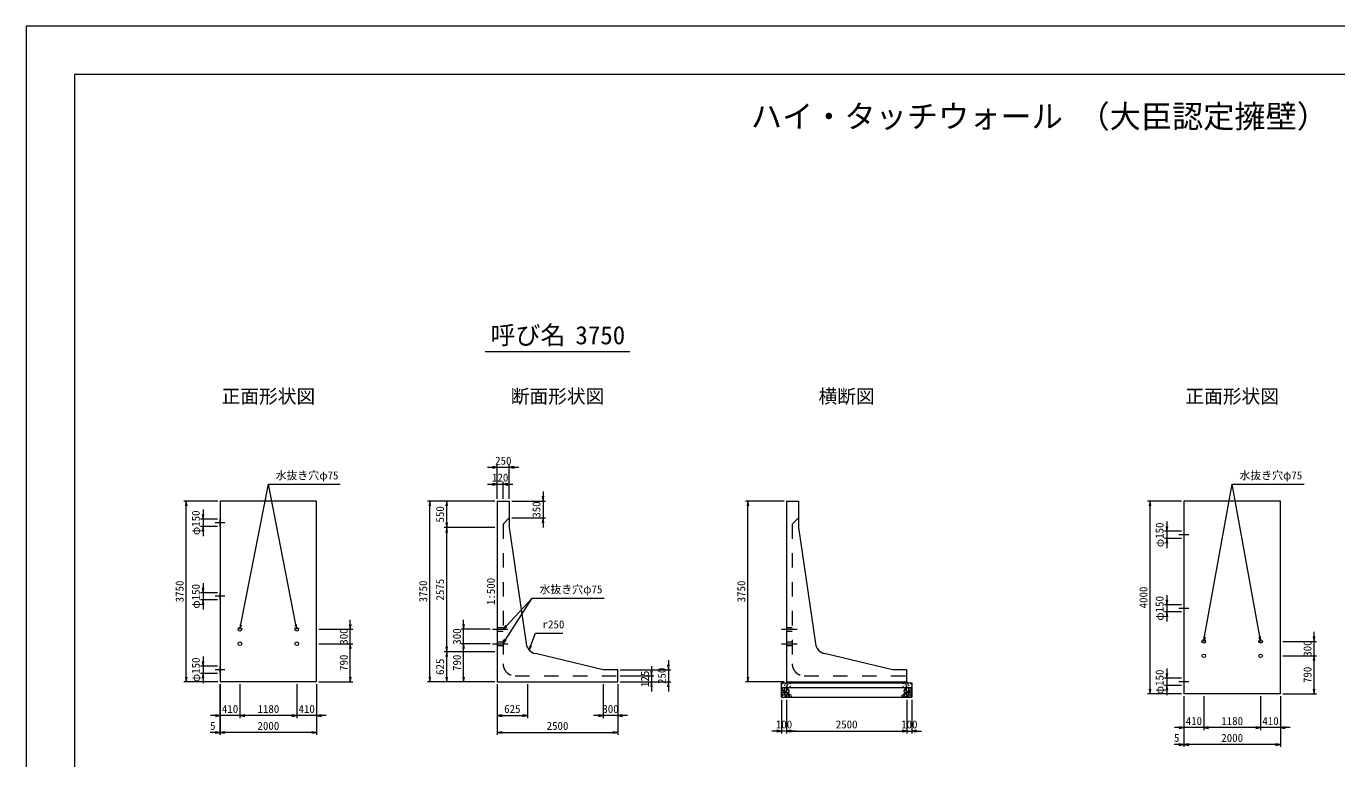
# Model space of a CAD drawing. Units: millimetres at full size. Extents: x 0 to 42050, y 0 to 29700.
# Drawn here: x 0 to 27196, y 14504 to 29700 of the extents above; entities that cross this region are included whole.
import ezdxf
from ezdxf.enums import TextEntityAlignment as Align

# ---------------------------------------------------------------- set-up
doc = ezdxf.new("R2010")
doc.units = ezdxf.units.MM
doc.header["$LTSCALE"] = 50
doc.linetypes.add('CHAIN', pattern=[18.5, 12, -1.5, 3.5, -1.5])
doc.linetypes.add('DASHED_SPACED', pattern=[12, 6, -6])
for name, color, linetype, lineweight in [('D-BMK', 2, 'CHAIN', 13), ('D-DCR-HCHn', 4, 'Continuous', 9), ('D-STR-DIM', 7, 'Continuous', 13), ('D-STR-STRn', 1, 'Continuous', 13), ('D-STR-TXT', 7, 'Continuous', 13), ('D-TTL', 2, 'Continuous', 13), ('D-TTL-TXT', 7, 'Continuous', 13)]:
    doc.layers.add(name, color=color, linetype=linetype, lineweight=lineweight)
doc.styles.add('ＭＳ ゴシック', font='')
doc.styles.get('ＭＳ ゴシック').set_extended_font_data('MS Gothic')

# ---------------------------------------------------------------- blocks, each defined once
blk = doc.blocks.new('open_arrow')
at = {"color": 0, "linetype": 'Continuous', "lineweight": -2}
blk.add_lwpolyline([(7.5, 1.25), (0, 0), (7.5, -1.25)], dxfattribs=at)

msp = doc.modelspace()

# ---------------------------------------------------------------- linework, layer by layer
at = {"layer": 'D-BMK'}
for p, q in [((4125, 19400), (3920, 19400)), ((24125, 19150), (23920, 19150)), ((4125, 17875), (3920, 17875)), ((24125, 17625), (23920, 17625)), ((9675, 17190), (9995, 17190)), ((15675, 17190), (15995, 17190)), ((9675, 16890), (9995, 16890)), ((15675, 16890), (15995, 16890)), ((4125, 16350), (3920, 16350)), ((24125, 16100), (23920, 16100))]:
    msp.add_line(p, q, dxfattribs=at)
at = {"layer": 'D-DCR-HCHn'}
for points in [[(15682.28, 15913.81), (15675.35, 15893), (15684.59, 15879.14), (15707.71, 15876.82), (15723.49, 15883.6), (15716.95, 15899.94), (15721.58, 15909.18), (15712.33, 15918.43), (15698.46, 15923.05)], [(15726.16, 15837.01), (15743.28, 15862.69), (15741.14, 15869.11), (15717.59, 15875.53), (15696.19, 15873.39), (15681.21, 15860.55), (15679.07, 15845.57), (15681.21, 15830.59), (15698.33, 15826.31)], [(15734.72, 15783.5), (15749.7, 15789.92), (15753.98, 15811.33), (15745.42, 15826.31), (15730.44, 15830.59), (15711.17, 15828.45), (15689.77, 15819.89), (15679.07, 15807.05), (15679.07, 15792.06), (15685.49, 15783.5), (15711.17, 15785.64)], [(15726.2, 15971.59), (15705.4, 15976.22), (15686.9, 15966.97), (15684.59, 15946.17), (15689.21, 15929.99), (15712.33, 15923.05), (15728.51, 15923.05), (15735.44, 15934.61), (15735.44, 15960.04)], [(15744.69, 15973.91), (15737.76, 15953.1), (15740.07, 15929.99), (15723.89, 15904.56), (15744.69, 15893), (15767.8, 15904.56), (15781.67, 15923.05), (15786.3, 15953.1), (15781.67, 15969.28), (15767.8, 15976.22)], [(15749.31, 15893), (15737.76, 15883.76), (15742.38, 15876.82), (15758.56, 15876.82), (15765.49, 15879.14), (15770.12, 15888.38), (15763.18, 15895.32)], [(15786.08, 15837.01), (15796.78, 15862.69), (15788.22, 15873.39), (15762.54, 15873.39), (15751.84, 15869.11), (15741.14, 15854.13), (15741.14, 15841.29), (15751.84, 15824.17), (15764.68, 15822.03)], [(15781.8, 15789.92), (15781.8, 15815.61), (15771.1, 15822.03), (15760.4, 15815.61), (15758.26, 15800.62), (15760.4, 15787.78), (15775.38, 15783.5)], [(15783.98, 15918.43), (15772.43, 15890.69), (15781.67, 15879.14), (15809.41, 15879.14), (15820.97, 15883.76), (15832.53, 15899.94), (15832.53, 15913.81), (15820.97, 15932.3), (15807.1, 15934.61)], [(15822.47, 15785.64), (15828.89, 15804.91), (15826.75, 15826.31), (15841.73, 15849.85), (15822.47, 15860.55), (15801.06, 15849.85), (15788.22, 15832.73), (15783.94, 15804.91), (15788.22, 15789.92), (15801.06, 15783.5)], [(15788.61, 15969.28), (15788.61, 15941.55), (15800.16, 15934.61), (15811.72, 15941.55), (15814.03, 15957.73), (15811.72, 15971.59), (15795.54, 15976.22)], [(15818.19, 15860.55), (15828.89, 15869.11), (15824.61, 15875.53), (15809.62, 15875.53), (15803.2, 15873.39), (15798.92, 15864.83), (15805.34, 15858.41)], [(15839.59, 15787.78), (15858.85, 15783.5), (15875.97, 15792.06), (15878.11, 15811.33), (15873.83, 15826.31), (15852.43, 15832.73), (15837.45, 15832.73), (15831.03, 15822.03), (15831.03, 15798.48)], [(18210.41, 15787.78), (18191.15, 15783.5), (18174.03, 15792.06), (18171.89, 15811.33), (18176.17, 15826.31), (18197.57, 15832.73), (18212.55, 15832.73), (18218.97, 15822.03), (18218.97, 15798.48)], [(18227.53, 15785.64), (18221.11, 15804.91), (18223.25, 15826.31), (18208.27, 15849.85), (18227.53, 15860.55), (18248.94, 15849.85), (18261.78, 15832.73), (18266.06, 15804.91), (18261.78, 15789.92), (18248.94, 15783.5)], [(18266.02, 15918.43), (18277.57, 15890.69), (18268.33, 15879.14), (18240.59, 15879.14), (18229.03, 15883.76), (18217.47, 15899.94), (18217.47, 15913.81), (18229.03, 15932.3), (18242.9, 15934.61)], [(18231.81, 15860.55), (18221.11, 15869.11), (18225.39, 15875.53), (18240.38, 15875.53), (18246.8, 15873.39), (18251.08, 15864.83), (18244.66, 15858.41)], [(18261.39, 15969.28), (18261.39, 15941.55), (18249.84, 15934.61), (18238.28, 15941.55), (18235.97, 15957.73), (18238.28, 15971.59), (18254.46, 15976.22)], [(18263.92, 15837.01), (18253.22, 15862.69), (18261.78, 15873.39), (18287.46, 15873.39), (18298.16, 15869.11), (18308.86, 15854.13), (18308.86, 15841.29), (18298.16, 15824.17), (18285.32, 15822.03)], [(18305.31, 15973.91), (18312.24, 15953.1), (18309.93, 15929.99), (18326.11, 15904.56), (18305.31, 15893), (18282.2, 15904.56), (18268.33, 15923.05), (18263.7, 15953.1), (18268.33, 15969.28), (18282.2, 15976.22)], [(18268.2, 15789.92), (18268.2, 15815.61), (18278.9, 15822.03), (18289.6, 15815.61), (18291.74, 15800.62), (18289.6, 15787.78), (18274.62, 15783.5)], [(18300.69, 15893), (18312.24, 15883.76), (18307.62, 15876.82), (18291.44, 15876.82), (18284.51, 15879.14), (18279.88, 15888.38), (18286.82, 15895.32)], [(18315.28, 15783.5), (18300.3, 15789.92), (18296.02, 15811.33), (18304.58, 15826.31), (18319.56, 15830.59), (18338.83, 15828.45), (18360.23, 15819.89), (18370.93, 15807.05), (18370.93, 15792.06), (18364.51, 15783.5), (18338.83, 15785.64)], [(18323.84, 15837.01), (18306.72, 15862.69), (18308.86, 15869.11), (18332.41, 15875.53), (18353.81, 15873.39), (18368.79, 15860.55), (18370.93, 15845.57), (18368.79, 15830.59), (18351.67, 15826.31)], [(18323.8, 15971.59), (18344.6, 15976.22), (18363.1, 15966.97), (18365.41, 15946.17), (18360.79, 15929.99), (18337.67, 15923.05), (18321.49, 15923.05), (18314.56, 15934.61), (18314.56, 15960.04)], [(18367.72, 15913.81), (18374.65, 15893), (18365.41, 15879.14), (18342.29, 15876.82), (18326.51, 15883.6), (18333.05, 15899.94), (18328.42, 15909.18), (18337.67, 15918.43), (18351.54, 15923.05)]]:
    msp.add_lwpolyline(points, close=True, dxfattribs=at)
for centre, radius in [((15685.73, 16057.43), 3), ((15758.34, 16057.43), 7.5), ((15853.13, 16063.48), 3), ((18196.87, 16063.48), 3), ((18291.66, 16057.43), 7.5), ((18364.27, 16057.43), 3), ((15686.87, 16003.92), 3), ((15737.29, 16025.76), 3), ((15781.66, 16009.97), 7.5), ((15802.71, 16041.64), 3), ((15854.27, 16009.97), 3), ((18195.73, 16009.97), 3), ((18247.29, 16041.64), 3), ((18268.34, 16009.97), 7.5), ((18312.71, 16025.76), 3), ((18363.13, 16003.92), 3)]:
    msp.add_circle(centre, radius, dxfattribs=at)
at = {"layer": 'D-STR-DIM'}
for p, q in [((9575, 20550), (10225, 20550)), ((9775, 19900), (9775, 20600)), ((10025, 19900), (10025, 20600)), ((9575, 20200), (10095, 20200)), ((9775, 19900), (9775, 20250)), ((9895, 19900), (9895, 20250)), ((10725, 20050), (10725, 19300)), ((3975, 19850), (3270, 19850)), ((3320, 16100), (3320, 19850)), ((3670, 19675), (3670, 19125)), ((9725, 19850), (8325, 19850)), ((8375, 16100), (8375, 19850)), ((9725, 19850), (8675, 19850)), ((8725, 19300), (8725, 19850)), ((10075, 19850), (10775, 19850)), ((15725, 19850), (14925, 19850)), ((14975, 16100), (14975, 19850)), ((23975, 19850), (23270, 19850)), ((23320, 15850), (23320, 19850)), ((3970, 19475), (3620, 19475)), ((3970, 19325), (3620, 19325)), ((10075, 19500), (10775, 19500)), ((23670, 19425), (23670, 18875)), ((9725, 19300), (8675, 19300)), ((9725, 19300), (8675, 19300)), ((8725, 16725), (8725, 19300)), ((23970, 19225), (23620, 19225)), ((23970, 19075), (23620, 19075)), ((3970, 17950), (3620, 17950)), ((3670, 18150), (3670, 17600)), ((3970, 17800), (3620, 17800)), ((23970, 17700), (23620, 17700)), ((23670, 17900), (23670, 17350)), ((23970, 17550), (23620, 17550)), ((6075, 17190), (6775, 17190)), ((6725, 16690), (6725, 17390)), ((9625, 17190), (9025, 17190)), ((9075, 16690), (9075, 17390)), ((26725, 16440), (26725, 17140)), ((6075, 16890), (6775, 16890)), ((6075, 16890), (6775, 16890)), ((6725, 16100), (6725, 16890)), ((9625, 16890), (9025, 16890)), ((9625, 16890), (9025, 16890)), ((9075, 16100), (9075, 16890)), ((26075, 16940), (26775, 16940)), ((3670, 16625), (3670, 16075)), ((9725, 16725), (8675, 16725)), ((9725, 16725), (8675, 16725)), ((8725, 16100), (8725, 16725)), ((26075, 16640), (26775, 16640)), ((26075, 16640), (26775, 16640)), ((26725, 15850), (26725, 16640)), ((3970, 16425), (3620, 16425)), ((12325, 16350), (13375, 16350)), ((12975, 16425), (12975, 15900)), ((13325, 16550), (13325, 15900)), ((23670, 16375), (23670, 15825)), ((3975, 16100), (3270, 16100)), ((3970, 16275), (3620, 16275)), ((4020, 16050), (4020, 15000)), ((4025, 16050), (4025, 15350)), ((4025, 16050), (4025, 15000)), ((4025, 16050), (4025, 15000)), ((4435, 16050), (4435, 15350)), ((4435, 16050), (4435, 15350)), ((5615, 16050), (5615, 15350)), ((5615, 16050), (5615, 15350)), ((6025, 16050), (6025, 15350)), ((6025, 16050), (6025, 15000)), ((6075, 16100), (6775, 16100)), ((9725, 16100), (8325, 16100)), ((9725, 16100), (8675, 16100)), ((9725, 16100), (9025, 16100)), ((9775, 16050), (9775, 15350)), ((9775, 16050), (9775, 15000)), ((10400, 16050), (10400, 15350)), ((11975, 16050), (11975, 15350)), ((12275, 16050), (12275, 15000)), ((12275, 16050), (12275, 15350)), ((12325, 16225), (13025, 16225)), ((12325, 16100), (13375, 16100)), ((12325, 16100), (13025, 16100)), ((15725, 16100), (14925, 16100)), ((23970, 16175), (23620, 16175)), ((23975, 15850), (23270, 15850)), ((23970, 16025), (23620, 16025)), ((24020, 15800), (24020, 14750)), ((24025, 15800), (24025, 15100)), ((24025, 15800), (24025, 14750)), ((24025, 15800), (24025, 14750)), ((24435, 15800), (24435, 15100)), ((24435, 15800), (24435, 15100)), ((25615, 15800), (25615, 15100)), ((25615, 15800), (25615, 15100)), ((26025, 15800), (26025, 15100)), ((26025, 15800), (26025, 14750)), ((26075, 15850), (26775, 15850)), ((15675, 15730), (15675, 15030)), ((15775, 15730), (15775, 15030)), ((15775, 15730), (15775, 15030)), ((18275, 15730), (18275, 15030)), ((18275, 15730), (18275, 15030)), ((18375, 15730), (18375, 15030)), ((4635, 15400), (3825, 15400)), ((5615, 15400), (4435, 15400)), ((6225, 15400), (5415, 15400)), ((9775, 15400), (10400, 15400)), ((12475, 15400), (11775, 15400)), ((4225, 15050), (3820, 15050)), ((6025, 15050), (4025, 15050)), ((9775, 15050), (12275, 15050)), ((15975, 15080), (15475, 15080)), ((15775, 15080), (18275, 15080)), ((18075, 15080), (18575, 15080)), ((24635, 15150), (23825, 15150)), ((25615, 15150), (24435, 15150)), ((26225, 15150), (25415, 15150)), ((24225, 14800), (23820, 14800)), ((26025, 14800), (24025, 14800))]:
    msp.add_line(p, q, dxfattribs=at)
msp.add_lwpolyline([(10438.47, 16760.18), (10472.67, 16854.15), (10565.85, 17110.18), (11137.81, 17110.18)], dxfattribs=at)
at = {"layer": 'D-STR-STRn'}
for p, q in [((6025, 19850), (4025, 19850)), ((4025, 19850), (4025, 16100)), ((6025, 16100), (6025, 19850)), ((9775, 19850), (9775, 16100)), ((9775, 19850), (10025, 19850)), ((10025, 19850), (10025, 19300)), ((15775, 19850), (15775, 16100)), ((15775, 19850), (16025, 19850)), ((16025, 19850), (16025, 19300)), ((26025, 19850), (24025, 19850)), ((24025, 19850), (24025, 15850)), ((26025, 15850), (26025, 19850)), ((4025, 19475), (4020, 19475)), ((4020, 19475), (4020, 19325)), ((4025, 19325), (4020, 19325)), ((10025, 19300), (10375.55, 16892.88)), ((16025, 19300), (16375.55, 16892.88)), ((24025, 19225), (24020, 19225)), ((24020, 19225), (24020, 19075)), ((24025, 19075), (24020, 19075)), ((4025, 17950), (4020, 17950)), ((4020, 17950), (4020, 17800)), ((4025, 17800), (4020, 17800)), ((24025, 17700), (24020, 17700)), ((24020, 17700), (24020, 17550)), ((24025, 17550), (24020, 17550)), ((11975, 16350), (10565.04, 16685.71)), ((17975, 16350), (16565.04, 16685.71)), ((4025, 16425), (4020, 16425)), ((4020, 16425), (4020, 16275)), ((12275, 16350), (11975, 16350)), ((12275, 16100), (12275, 16350)), ((18275, 16350), (17975, 16350)), ((18275, 16100), (18275, 16350)), ((4025, 16275), (4020, 16275)), ((6025, 16100), (4025, 16100)), ((9775, 16100), (12275, 16100)), ((15675, 15780), (15675, 16080)), ((15675, 16080), (18375, 16080)), ((15775, 16100), (18275, 16100)), ((15775, 16100), (15775, 16080)), ((18275, 16100), (18275, 16080)), ((18375, 16080), (18375, 15780)), ((24025, 16175), (24020, 16175)), ((24020, 16175), (24020, 16025)), ((15675, 15980), (18375, 15980)), ((15675, 15780), (18375, 15780)), ((24025, 16025), (24020, 16025)), ((26025, 15850), (24025, 15850))]:
    msp.add_line(p, q, dxfattribs=at)
at = {"layer": 'D-STR-STRn', "linetype": 'DASHED_SPACED'}
for p, q in [((10025, 19500), (9895, 19370)), ((9895, 19370), (9895, 16475)), ((16025, 19500), (15895, 19370)), ((15895, 19370), (15895, 16475)), ((9775, 17227.5), (9895, 17227.5)), ((9775, 17152.5), (9895, 17152.5)), ((15775, 17227.5), (15895, 17227.5)), ((15775, 17152.5), (15895, 17152.5)), ((9775, 16927.5), (9895, 16927.5)), ((15775, 16927.5), (15895, 16927.5)), ((9775, 16852.5), (9895, 16852.5)), ((15775, 16852.5), (15895, 16852.5)), ((10145, 16225), (12275, 16225)), ((16145, 16225), (18275, 16225))]:
    msp.add_line(p, q, dxfattribs=at)
at = {"layer": 'D-STR-STRn'}
for centre in [(4435, 17190), (5615, 17190), (4435, 16890), (5615, 16890), (24435, 16940), (25615, 16940), (24435, 16640), (25615, 16640)]:
    msp.add_circle(centre, 37.5, dxfattribs=at)
for centre in [(10622.94, 16928.91), (16622.94, 16928.91)]:
    msp.add_arc(centre, 250, 188.2858, 256.6075, dxfattribs=at)
at = {"layer": 'D-STR-STRn', "linetype": 'DASHED_SPACED'}
for centre in [(10145, 16475), (16145, 16475)]:
    msp.add_arc(centre, 250, 180, 270, dxfattribs=at)
at = {"layer": 'D-STR-TXT'}
for points in [[(4435, 17190), (4454.24, 17288.13), (5025, 20200), (6515.48, 20200)], [(5615, 17190), (5595.76, 17288.13), (5025, 20200)], [(24435, 16940), (24452.81, 17038.4), (25025, 20200), (26515.48, 20200)], [(25615, 16940), (25597.19, 17038.4), (25025, 20200)], [(9895, 16890), (9948.97, 16974.19), (10501.76, 17836.5), (11992.24, 17836.5)], [(9895, 17190), (9963.43, 17262.92), (10501.76, 17836.5)]]:
    msp.add_lwpolyline(points, dxfattribs=at)
at = {"layer": 'D-TTL'}
for points in [[(0, 0), (42050, 0), (42050, 29700), (0, 29700)], [(1000, 1000), (41050, 1000), (41050, 28700), (1000, 28700)]]:
    msp.add_lwpolyline(points, close=True, dxfattribs=at)
at = {"layer": 'D-TTL-TXT'}
msp.add_line((9525, 22950), (12525, 22950), dxfattribs=at)

# ---------------------------------------------------------------- block references
at = {"layer": 'D-STR-DIM', "xscale": 13.3, "yscale": 13.3}
for p, rotation in [((9775, 20550), 180), ((9775, 20200), 180), ((10725, 19850), 90), ((3320, 19850), 270), ((8375, 19850), 270), ((8725, 19850), 270), ((14975, 19850), 270), ((23320, 19850), 270), ((3670, 19475), 90), ((3670, 19325), 270), ((8725, 19300), 90), ((10725, 19500), 270), ((23670, 19225), 90), ((8725, 19300), 270), ((23670, 19075), 270), ((3670, 17950), 90), ((3670, 17800), 270), ((23670, 17700), 90), ((23670, 17550), 270), ((6725, 17190), 90), ((9075, 17190), 90), ((6725, 16890), 270), ((6725, 16890), 270), ((9075, 16890), 270), ((9075, 16890), 270), ((26725, 16940), 90), ((8725, 16725), 90), ((8725, 16725), 270), ((10438.47, 16760.18), 70), ((26725, 16640), 270), ((26725, 16640), 270), ((3670, 16425), 90), ((12975, 16225), 90), ((13325, 16350), 90), ((3320, 16100), 90), ((3670, 16275), 270), ((6725, 16100), 90), ((8375, 16100), 90), ((8725, 16100), 90), ((9075, 16100), 90), ((12975, 16100), 270), ((13325, 16100), 270), ((14975, 16100), 90), ((23670, 16175), 90), ((23320, 15850), 90), ((23670, 16025), 270), ((26725, 15850), 90), ((4025, 15400), 180), ((5615, 15400), 180), ((5615, 15400), 180), ((10400, 15400), 180), ((11975, 15400), 180), ((4020, 15050), 180), ((6025, 15050), 180), ((12275, 15050), 180), ((15675, 15080), 180), ((18275, 15080), 180), ((18275, 15080), 180), ((24025, 15150), 180), ((25615, 15150), 180), ((25615, 15150), 180), ((24020, 14800), 180), ((26025, 14800), 180)]:
    msp.add_blockref('open_arrow', p, dxfattribs=dict(at, rotation=rotation))
for p in [(10025, 20550), (9895, 20200), (4435, 15400), (4435, 15400), (6025, 15400), (9775, 15400), (12275, 15400), (4025, 15050), (4025, 15050), (9775, 15050), (15775, 15080), (15775, 15080), (18375, 15080), (24435, 15150), (24435, 15150), (26025, 15150), (24025, 14800), (24025, 14800)]:
    msp.add_blockref('open_arrow', p, dxfattribs=at)
at = {"layer": 'D-STR-TXT', "xscale": 13.3, "yscale": 13.3}
for p, rotation in [((4435, 17190), 78.9), ((5615, 17190), 101.1), ((9895, 17190), 46.8), ((9895, 16890), 57.3), ((24435, 16940), 79.7), ((25615, 16940), 100.3)]:
    msp.add_blockref('open_arrow', p, dxfattribs=dict(at, rotation=rotation))

# ---------------------------------------------------------------- texts
at = {"layer": 'D-STR-DIM', "style": 'ＭＳ ゴシック'}
for s, p in [('250', (9900, 20687.5)), ('120', (9835, 20337.5)), ('410', (4230, 15537.5)), ('1180', (5025, 15537.5)), ('410', (5820, 15537.5)), ('625', (10087.5, 15537.5)), ('300', (12125, 15537.5)), ('5', (3872.5, 15187.5)), ('2000', (5025, 15187.5)), ('2500', (11025, 15187.5)), ('100', (15725, 15217.5)), ('2500', (17025, 15217.5)), ('100', (18325, 15217.5)), ('410', (24230, 15287.5)), ('1180', (25025, 15287.5)), ('410', (25820, 15287.5)), ('5', (23872.5, 14937.5)), ('2000', (25025, 14937.5))]:
    msp.add_text(s, height=166.1, dxfattribs=at).set_placement(p, align=Align.MIDDLE_CENTER)
for s, p in [('φ150', (3518.29, 19400)), ('550', (8587.5, 19575)), ('350', (10587.5, 19675)), ('φ150', (23518.29, 19150)), ('2575', (8587.5, 18012.5)), ('3750', (3182.5, 17975)), ('φ150', (3518.29, 17875)), ('3750', (8237.5, 17975)), ('3750', (14837.5, 17975)), ('4000', (23182.5, 17850)), ('φ150', (23518.29, 17625)), ('300', (6587.5, 17040)), ('300', (8937.5, 17040)), ('300', (26587.5, 16790)), ('φ150', (3518.29, 16350)), ('790', (6587.5, 16495)), ('790', (8937.5, 16495)), ('625', (8587.5, 16412.5)), ('125', (12837.5, 16162.5)), ('250', (13187.5, 16225)), ('φ150', (23518.29, 16100)), ('790', (26587.5, 16245))]:
    msp.add_text(s, height=166.1, rotation=90, dxfattribs=at).set_placement(p, align=Align.MIDDLE_CENTER)
msp.add_text('r250', height=166.1, dxfattribs=at).set_placement((10715.85, 17160.18), align=Align.BOTTOM_LEFT)
at = {"layer": 'D-STR-TXT', "style": 'ＭＳ ゴシック'}
for p in [(5175, 20250), (25175, 20250), (10651.76, 17886.5)]:
    msp.add_text('水抜き穴φ75', height=166.1, dxfattribs=at).set_placement(p, align=Align.BOTTOM_LEFT)
msp.add_text('1:500', height=166.1, rotation=90, dxfattribs=at).set_placement((9775, 17975), align=Align.BOTTOM_CENTER)
at = {"layer": 'D-TTL-TXT', "style": 'ＭＳ ゴシック'}
for s, height, p in [('ハイ・タッチウォール （大臣認定擁壁）', 474.7, (21025, 27450)), ('呼び名', 379.8, (10412.5, 22987.5)), ('3750', 379.8, (11912.5, 22987.5)), ('正面形状図', 284.8, (5025, 21795.38)), ('断面形状図', 284.8, (11025, 21795.38)), ('横断図', 284.8, (17025, 21795.38)), ('正面形状図', 284.8, (25025, 21795.38))]:
    msp.add_text(s, height=height, dxfattribs=at).set_placement(p, align=Align.BOTTOM_CENTER)

doc.saveas('drawing.dxf')
